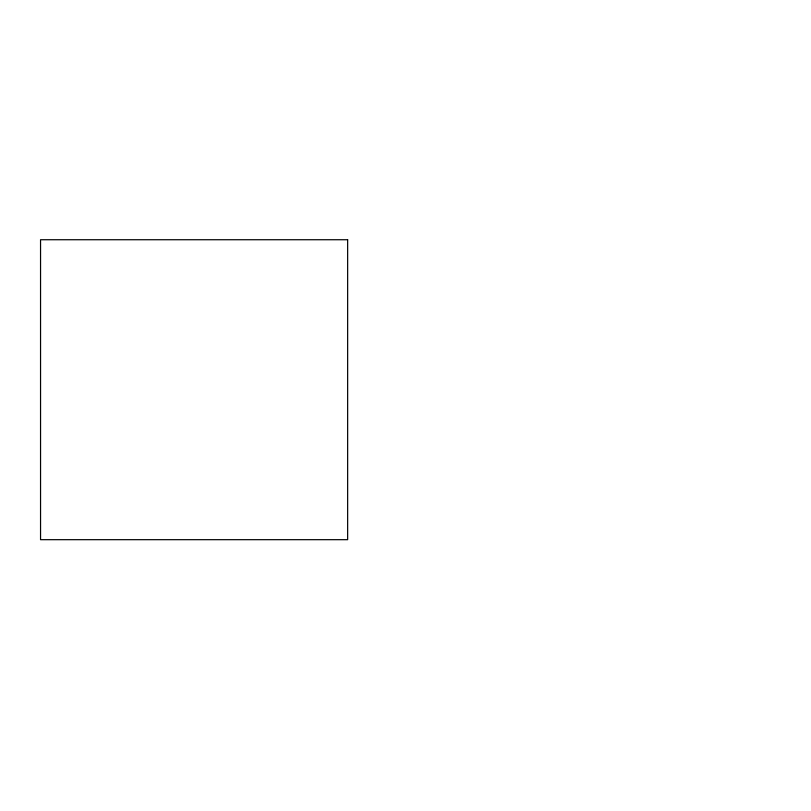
<?xml version="1.0" encoding="UTF-8"?>
<svg xmlns="http://www.w3.org/2000/svg" width="811" height="811" viewBox="0 0 811 811"><rect width="100%" height="100%" fill="white"/><g stroke="black" fill="none" stroke-linecap="round" stroke-linejoin="round"><path stroke-width="1.22" d="M347.645 239.732L40.55 239.732L40.55 539.68L347.645 539.68L347.645 239.732"/></g></svg>
